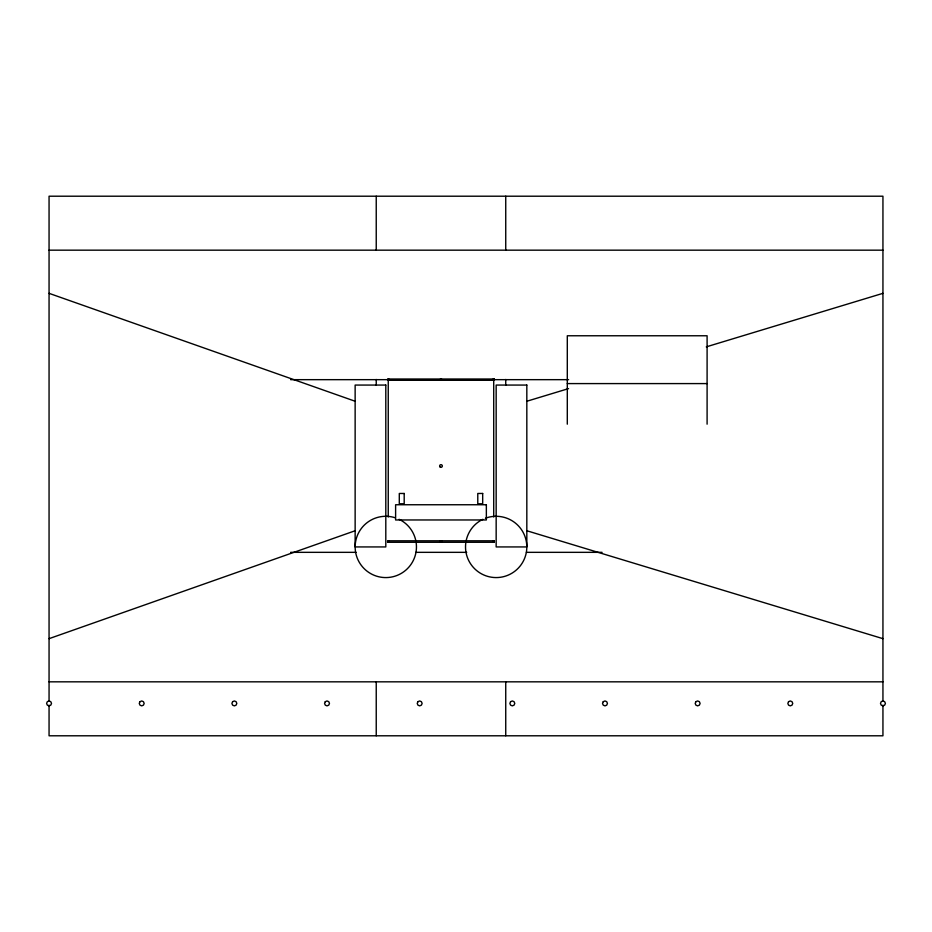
<?xml version="1.0" encoding="UTF-8"?>
<svg xmlns="http://www.w3.org/2000/svg" width="932" height="932" viewBox="0 0 932 932"><rect width="100%" height="100%" fill="white"/><g stroke="black" fill="none" stroke-linecap="round" stroke-linejoin="round"><path stroke-width="1.4" d="M49.058 700.957L47.322 701.679L46.6 703.415L47.322 705.151L49.058 705.862L50.782 705.151L51.505 703.415L50.782 701.679L49.058 700.957L49.058 196.209L882.942 196.209L882.942 700.887L881.218 701.679L880.495 703.415L881.218 705.151L882.942 705.862L884.678 705.151L885.4 703.415L884.678 701.679L882.942 700.957M49.058 638.665L355.139 530.751M526.825 401.249L568.555 388.609M706.281 346.867L882.942 293.335M49.058 250.172L882.942 250.172M290.633 379.662L568.602 379.662M567.297 383.588L707.097 383.588M440.37 540.933L441.593 540.933M493.098 540.933L494.333 540.933L494.333 542.156L493.098 542.156M440.37 542.156L441.593 542.156M290.633 552.338L356.129 552.338M415.788 552.338L466.722 552.338M526.394 552.338L602.072 552.338M49.058 681.828L882.942 681.828M526.825 530.751L882.942 638.665M49.058 293.335L355.139 401.249M882.942 705.244L882.942 735.791L49.058 735.791L49.058 705.244M707.097 424.177L707.097 335.765L567.297 335.765L567.297 424.177M505.738 196.209L505.738 250.021M505.738 379.464L505.738 385.277M505.738 681.979L505.738 735.791M493.715 378.928L493.715 516.969M493.098 379.056L493.098 380.279M441.593 379.056L441.593 380.279M440.37 379.056L440.37 380.279M388.865 379.056L388.865 380.279M388.248 378.928L388.248 516.969M376.237 196.209L376.237 250.021M376.237 379.464L376.237 385.277M376.237 681.979L376.237 735.791M485.397 518.239A30.663 30.663 0 0 1 526.545 551.045A30.663 30.663 0 0 1 478.151 571.735A30.663 30.663 0 0 1 482.869 519.31M399.106 519.31A30.663 30.663 0 0 1 404.185 571.467A30.663 30.663 0 0 1 355.558 551.965A30.663 30.663 0 0 1 395.273 517.784M139.975 701.679L139.252 703.415L139.975 705.151L141.711 705.862L143.446 705.151L144.157 703.415L143.446 701.679L141.711 700.957L139.975 701.679M232.627 701.679L231.905 703.415L232.627 705.151L234.363 705.862L236.099 705.151L236.81 703.415L236.099 701.679L234.363 700.957L232.627 701.679M325.28 701.679L324.569 703.415L325.28 705.151L327.015 705.862L328.751 705.151L329.474 703.415L328.751 701.679L327.015 700.957L325.28 701.679M417.944 701.679L417.221 703.415L417.944 705.151L419.668 705.862L421.404 705.151L422.126 703.415L421.404 701.679L419.668 700.957L417.944 701.679M510.596 701.679L509.874 703.415L510.596 705.151L512.332 705.862L514.056 705.151L514.779 703.415L514.056 701.679L512.332 700.957L510.596 701.679M603.249 701.679L602.526 703.415L603.249 705.151L604.984 705.862L606.72 705.151L607.431 703.415L606.72 701.679L604.984 700.957L603.249 701.679M695.901 701.679L695.19 703.415L695.901 705.151L697.637 705.862L699.373 705.151L700.095 703.415L699.373 701.679L697.637 700.957L695.901 701.679M788.554 701.679L787.843 703.415L788.554 705.151L790.289 705.862L792.025 705.151L792.748 703.415L792.025 701.679L790.289 700.957L788.554 701.679M494.333 379.056L387.642 379.056L387.642 380.279L494.333 380.279L494.333 379.056M385.801 385.067L355.139 385.067L355.139 546.933L385.801 546.933L385.801 385.067M526.825 385.067L496.162 385.067L496.162 546.933L526.825 546.933L526.825 385.067M404.197 493.471L399.292 493.471L399.292 503.769L404.197 503.769L404.197 493.471M482.683 493.471L477.778 493.471L477.778 503.769L482.683 503.769L482.683 493.471M486.353 504.748L395.611 504.748L395.611 519.963L486.353 519.963L486.353 504.748M493.715 540.805L388.248 540.805L388.248 542.273L493.715 542.273L493.715 540.805M388.865 540.933L387.642 540.933L387.642 542.156L388.865 542.156L388.865 540.933M440.312 467.165A1.351 1.351 0 0 0 442.327 466A1.351 1.351 0 0 0 440.312 464.835A1.351 1.351 0 0 0 440.312 467.165"/></g></svg>
